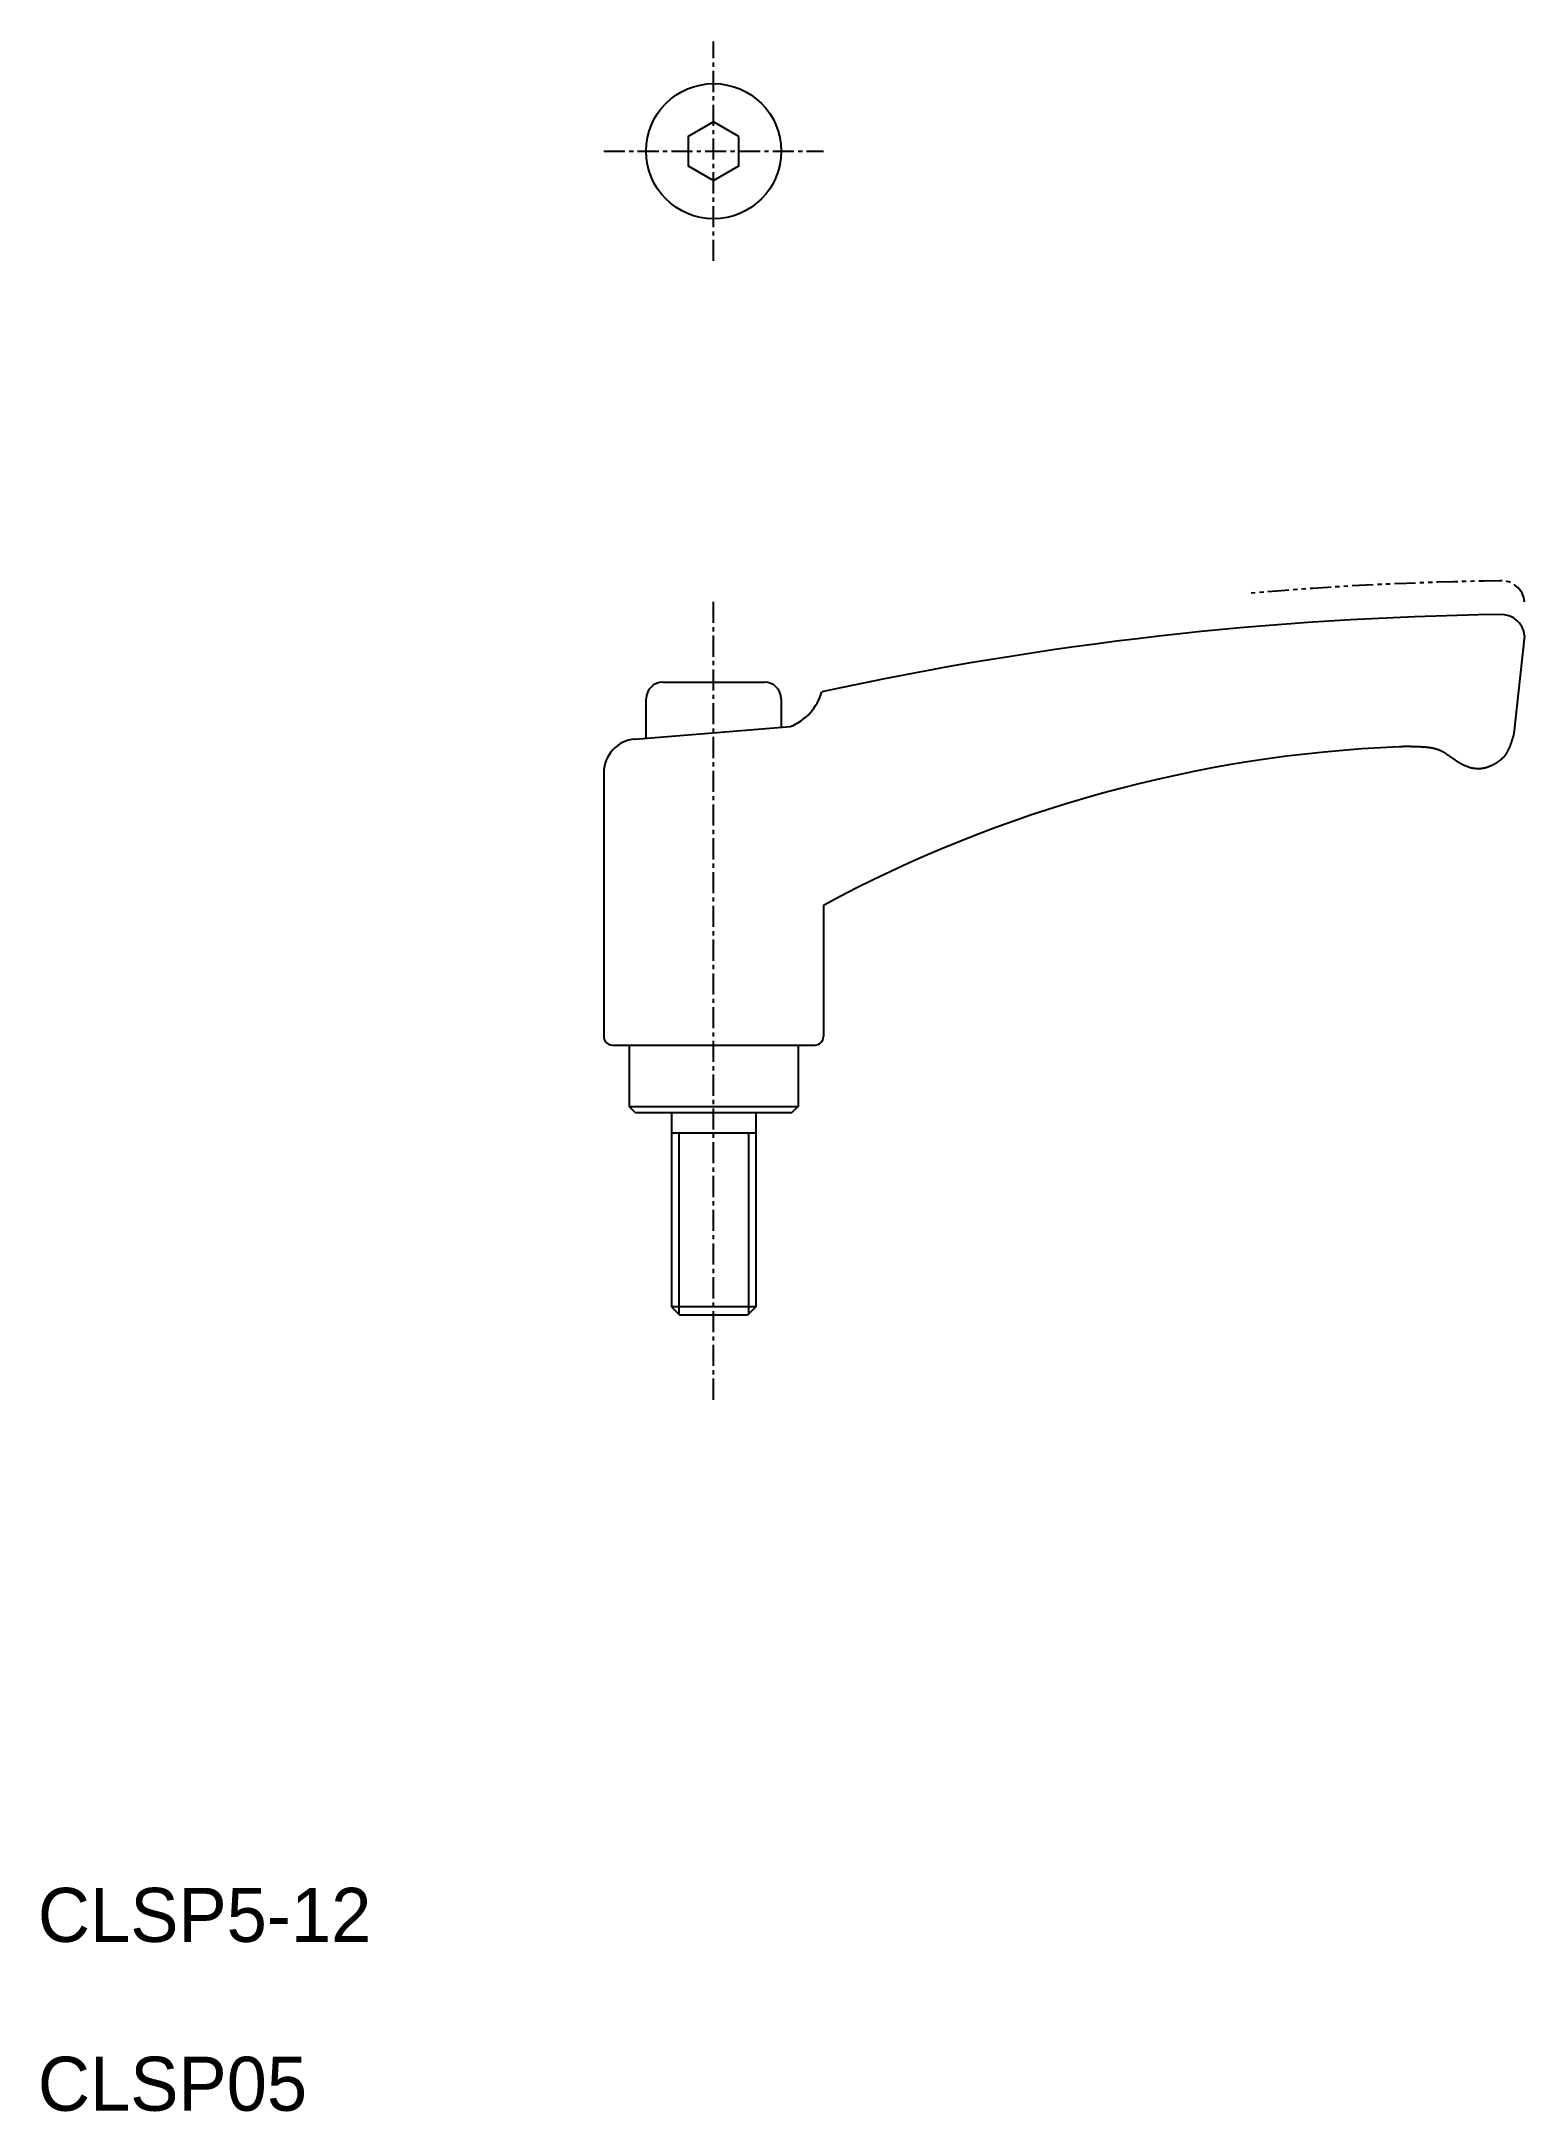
# Model space of a CAD drawing. Extents: x -2464 to -2376, y -1088 to -965.
import ezdxf

# ---------------------------------------------------------------- set-up
doc = ezdxf.new("R2010")
doc.units = 0
doc.linetypes.add('CENTER', pattern=[2, 1.25, -0.25, 0.25, -0.25])
doc.linetypes.add('PHANTOM', pattern=[2.5, 1.25, -0.25, 0.25, -0.25, 0.25, -0.25])
doc.layers.get('0').update_dxf_attribs({"linetype": 'CONTINUOUS'})
doc.layers.add('CENTER', color=1, linetype='CENTER')

msp = doc.modelspace()

# ---------------------------------------------------------------- linework, layer by layer
at = {"color": 7, "linetype": 'CONTINUOUS'}
for p, q in [((-2375.99, -1000.7), (-2376.62, -1006.48)), ((-2426.99, -1003.44), (-2420.99, -1003.44)), ((-2427.99, -1006.76), (-2427.99, -1004.44)), ((-2419.99, -1004.44), (-2419.99, -1006.12)), ((-2428.65, -1006.82), (-2419.45, -1006.08)), ((-2430.49, -1008.81), (-2430.49, -1024.44)), ((-2417.49, -1016.67), (-2417.49, -1024.44)), ((-2429.99, -1024.94), (-2417.99, -1024.94)), ((-2428.99, -1024.94), (-2428.99, -1028.57)), ((-2418.99, -1024.94), (-2418.99, -1028.57)), ((-2428.99, -1028.57), (-2418.99, -1028.57)), ((-2428.63, -1028.94), (-2428.99, -1028.57)), ((-2419.36, -1028.94), (-2418.99, -1028.57)), ((-2428.63, -1028.94), (-2419.36, -1028.94)), ((-2426.49, -1028.94), (-2426.49, -1040.44)), ((-2421.49, -1028.94), (-2421.49, -1040.44)), ((-2426.49, -1030.14), (-2421.49, -1030.14)), ((-2421.49, -1040.44), (-2426.49, -1040.44)), ((-2426.49, -1040.44), (-2425.99, -1040.94)), ((-2421.49, -1040.44), (-2421.99, -1040.94)), ((-2421.99, -1040.94), (-2425.99, -1040.94))]:
    msp.add_line(p, q, dxfattribs=at)
at = {"color": 3, "linetype": 'CONTINUOUS'}
for p, q in [((-2426.06, -1030.14), (-2426.06, -1040.87)), ((-2421.93, -1030.14), (-2421.93, -1040.87))]:
    msp.add_line(p, q, dxfattribs=at)
at = {"color": 7, "linetype": 'CONTINUOUS'}
msp.add_lwpolyline([(-2422.49, -971.13), (-2423.99, -970.27), (-2425.49, -971.13), (-2425.49, -972.87), (-2423.99, -973.73), (-2422.49, -972.87)], close=True, dxfattribs=at)
at = {"color": 7}
msp.add_polyline3d([(-2376.62, -1006.48, 0), (-2376.62, -1006.48, 0), (-2376.62, -1006.49, 0), (-2376.62, -1006.49, 0), (-2376.62, -1006.5, 0), (-2376.62, -1006.51, 0), (-2376.63, -1006.52, 0), (-2376.63, -1006.53, 0), (-2376.64, -1006.55, 0), (-2376.64, -1006.57, 0), (-2376.65, -1006.59, 0), (-2376.65, -1006.61, 0), (-2376.66, -1006.63, 0), (-2376.67, -1006.65, 0), (-2376.67, -1006.68, 0), (-2376.68, -1006.7, 0), (-2376.69, -1006.73, 0), (-2376.7, -1006.76, 0), (-2376.71, -1006.78, 0), (-2376.72, -1006.81, 0), (-2376.73, -1006.84, 0), (-2376.74, -1006.88, 0), (-2376.75, -1006.91, 0), (-2376.76, -1006.94, 0), (-2376.77, -1006.97, 0), (-2376.78, -1007, 0), (-2376.79, -1007.04, 0), (-2376.8, -1007.07, 0), (-2376.82, -1007.1, 0), (-2376.83, -1007.14, 0), (-2376.84, -1007.17, 0), (-2376.85, -1007.2, 0), (-2376.87, -1007.23, 0), (-2376.88, -1007.26, 0), (-2376.89, -1007.3, 0), (-2376.9, -1007.33, 0), (-2376.92, -1007.36, 0), (-2376.93, -1007.39, 0), (-2376.94, -1007.42, 0), (-2376.96, -1007.44, 0), (-2376.97, -1007.47, 0), (-2376.98, -1007.5, 0), (-2377, -1007.52, 0), (-2377.01, -1007.55, 0), (-2377.03, -1007.58, 0), (-2377.04, -1007.6, 0), (-2377.05, -1007.62, 0), (-2377.07, -1007.65, 0), (-2377.08, -1007.67, 0), (-2377.1, -1007.69, 0), (-2377.11, -1007.72, 0), (-2377.13, -1007.74, 0), (-2377.14, -1007.76, 0), (-2377.16, -1007.78, 0), (-2377.17, -1007.8, 0), (-2377.19, -1007.82, 0), (-2377.2, -1007.84, 0), (-2377.22, -1007.86, 0), (-2377.23, -1007.88, 0), (-2377.25, -1007.89, 0), (-2377.27, -1007.91, 0), (-2377.28, -1007.93, 0), (-2377.3, -1007.95, 0), (-2377.31, -1007.96, 0), (-2377.33, -1007.98, 0), (-2377.35, -1008, 0), (-2377.37, -1008.01, 0), (-2377.38, -1008.03, 0), (-2377.4, -1008.04, 0), (-2377.42, -1008.06, 0), (-2377.44, -1008.07, 0), (-2377.46, -1008.09, 0), (-2377.47, -1008.1, 0), (-2377.49, -1008.12, 0), (-2377.51, -1008.13, 0), (-2377.53, -1008.15, 0), (-2377.55, -1008.16, 0), (-2377.57, -1008.17, 0), (-2377.59, -1008.19, 0), (-2377.61, -1008.2, 0), (-2377.63, -1008.22, 0), (-2377.65, -1008.23, 0), (-2377.67, -1008.24, 0), (-2377.69, -1008.26, 0), (-2377.72, -1008.27, 0), (-2377.74, -1008.28, 0), (-2377.76, -1008.29, 0), (-2377.78, -1008.31, 0), (-2377.8, -1008.32, 0), (-2377.83, -1008.33, 0), (-2377.85, -1008.34, 0), (-2377.87, -1008.35, 0), (-2377.9, -1008.37, 0), (-2377.92, -1008.38, 0), (-2377.94, -1008.39, 0), (-2377.97, -1008.4, 0), (-2377.99, -1008.41, 0), (-2378.01, -1008.42, 0), (-2378.04, -1008.43, 0), (-2378.06, -1008.44, 0), (-2378.09, -1008.45, 0), (-2378.11, -1008.46, 0), (-2378.14, -1008.47, 0), (-2378.16, -1008.48, 0), (-2378.18, -1008.48, 0), (-2378.21, -1008.49, 0), (-2378.23, -1008.5, 0), (-2378.26, -1008.51, 0), (-2378.28, -1008.51, 0), (-2378.31, -1008.52, 0), (-2378.34, -1008.53, 0), (-2378.36, -1008.53, 0), (-2378.39, -1008.54, 0), (-2378.41, -1008.54, 0), (-2378.44, -1008.55, 0), (-2378.46, -1008.55, 0), (-2378.49, -1008.56, 0), (-2378.52, -1008.56, 0), (-2378.54, -1008.56, 0), (-2378.57, -1008.56, 0), (-2378.59, -1008.57, 0), (-2378.62, -1008.57, 0), (-2378.64, -1008.57, 0), (-2378.67, -1008.57, 0), (-2378.7, -1008.57, 0), (-2378.72, -1008.57, 0), (-2378.75, -1008.57, 0), (-2378.77, -1008.57, 0), (-2378.8, -1008.57, 0), (-2378.83, -1008.57, 0), (-2378.85, -1008.57, 0), (-2378.88, -1008.57, 0), (-2378.9, -1008.56, 0), (-2378.93, -1008.56, 0), (-2378.95, -1008.56, 0), (-2378.98, -1008.56, 0), (-2379.01, -1008.55, 0), (-2379.03, -1008.55, 0), (-2379.06, -1008.54, 0), (-2379.08, -1008.54, 0), (-2379.11, -1008.53, 0), (-2379.13, -1008.53, 0), (-2379.16, -1008.52, 0), (-2379.18, -1008.52, 0), (-2379.21, -1008.51, 0), (-2379.23, -1008.5, 0), (-2379.26, -1008.5, 0), (-2379.28, -1008.49, 0), (-2379.31, -1008.48, 0), (-2379.33, -1008.47, 0), (-2379.36, -1008.47, 0), (-2379.38, -1008.46, 0), (-2379.41, -1008.45, 0), (-2379.43, -1008.44, 0), (-2379.46, -1008.43, 0), (-2379.48, -1008.42, 0), (-2379.5, -1008.41, 0), (-2379.53, -1008.4, 0), (-2379.55, -1008.39, 0), (-2379.57, -1008.38, 0), (-2379.6, -1008.37, 0), (-2379.62, -1008.36, 0), (-2379.64, -1008.34, 0), (-2379.67, -1008.33, 0), (-2379.69, -1008.32, 0), (-2379.71, -1008.31, 0), (-2379.73, -1008.3, 0), (-2379.76, -1008.28, 0), (-2379.78, -1008.27, 0), (-2379.8, -1008.26, 0), (-2379.82, -1008.24, 0), (-2379.85, -1008.23, 0), (-2379.87, -1008.22, 0), (-2379.89, -1008.2, 0), (-2379.91, -1008.19, 0), (-2379.93, -1008.18, 0), (-2379.96, -1008.16, 0), (-2379.98, -1008.15, 0), (-2380, -1008.13, 0), (-2380.02, -1008.12, 0), (-2380.04, -1008.1, 0), (-2380.06, -1008.09, 0), (-2380.08, -1008.07, 0), (-2380.11, -1008.06, 0), (-2380.13, -1008.05, 0), (-2380.15, -1008.03, 0), (-2380.17, -1008.02, 0), (-2380.19, -1008, 0), (-2380.21, -1007.99, 0), (-2380.23, -1007.97, 0), (-2380.25, -1007.96, 0), (-2380.27, -1007.94, 0), (-2380.3, -1007.93, 0), (-2380.32, -1007.91, 0), (-2380.34, -1007.9, 0), (-2380.36, -1007.88, 0), (-2380.38, -1007.87, 0), (-2380.4, -1007.85, 0), (-2380.42, -1007.84, 0), (-2380.44, -1007.82, 0), (-2380.46, -1007.81, 0), (-2380.49, -1007.79, 0), (-2380.51, -1007.78, 0), (-2380.53, -1007.76, 0), (-2380.55, -1007.75, 0), (-2380.57, -1007.74, 0), (-2380.59, -1007.72, 0), (-2380.61, -1007.71, 0), (-2380.64, -1007.69, 0), (-2380.66, -1007.68, 0), (-2380.68, -1007.67, 0), (-2380.7, -1007.65, 0), (-2380.72, -1007.64, 0), (-2380.74, -1007.63, 0), (-2380.77, -1007.61, 0), (-2380.79, -1007.6, 0), (-2380.81, -1007.59, 0), (-2380.83, -1007.58, 0), (-2380.85, -1007.57, 0), (-2380.88, -1007.55, 0), (-2380.9, -1007.54, 0), (-2380.92, -1007.53, 0), (-2380.94, -1007.52, 0), (-2380.97, -1007.51, 0), (-2380.99, -1007.5, 0), (-2381.01, -1007.49, 0), (-2381.04, -1007.48, 0), (-2381.06, -1007.47, 0), (-2381.08, -1007.46, 0), (-2381.11, -1007.45, 0), (-2381.13, -1007.44, 0), (-2381.15, -1007.44, 0), (-2381.18, -1007.43, 0), (-2381.2, -1007.42, 0), (-2381.22, -1007.41, 0), (-2381.25, -1007.41, 0), (-2381.27, -1007.4, 0), (-2381.3, -1007.39, 0), (-2381.32, -1007.39, 0), (-2381.35, -1007.38, 0), (-2381.37, -1007.37, 0), (-2381.4, -1007.37, 0), (-2381.42, -1007.36, 0), (-2381.45, -1007.36, 0), (-2381.47, -1007.35, 0), (-2381.5, -1007.35, 0), (-2381.52, -1007.34, 0), (-2381.55, -1007.34, 0), (-2381.57, -1007.34, 0), (-2381.6, -1007.33, 0), (-2381.62, -1007.33, 0), (-2381.65, -1007.33, 0), (-2381.67, -1007.32, 0), (-2381.7, -1007.32, 0), (-2381.73, -1007.32, 0), (-2381.75, -1007.31, 0), (-2381.78, -1007.31, 0), (-2381.8, -1007.31, 0), (-2381.83, -1007.31, 0), (-2381.85, -1007.3, 0), (-2381.88, -1007.3, 0), (-2381.91, -1007.3, 0), (-2381.93, -1007.3, 0), (-2381.96, -1007.29, 0), (-2381.98, -1007.29, 0), (-2382.01, -1007.29, 0), (-2382.04, -1007.29, 0), (-2382.06, -1007.29, 0), (-2382.09, -1007.29, 0), (-2382.11, -1007.29, 0), (-2382.14, -1007.28, 0), (-2382.17, -1007.28, 0), (-2382.19, -1007.28, 0), (-2382.22, -1007.28, 0), (-2382.24, -1007.28, 0), (-2382.27, -1007.28, 0), (-2382.3, -1007.28, 0), (-2382.32, -1007.28, 0), (-2382.35, -1007.28, 0), (-2382.37, -1007.27, 0), (-2382.4, -1007.27, 0), (-2382.42, -1007.27, 0), (-2382.45, -1007.27, 0), (-2382.48, -1007.27, 0), (-2382.5, -1007.27, 0), (-2382.53, -1007.27, 0), (-2382.55, -1007.27, 0), (-2382.58, -1007.27, 0), (-2382.6, -1007.27, 0), (-2382.63, -1007.27, 0), (-2382.66, -1007.27, 0), (-2382.68, -1007.27, 0), (-2382.71, -1007.26, 0), (-2382.73, -1007.26, 0), (-2382.76, -1007.26, 0), (-2382.78, -1007.26, 0), (-2382.81, -1007.26, 0), (-2382.83, -1007.26, 0), (-2382.86, -1007.26, 0), (-2382.88, -1007.26, 0), (-2382.91, -1007.26, 0), (-2382.94, -1007.26, 0), (-2382.96, -1007.26, 0), (-2382.99, -1007.26, 0), (-2383.01, -1007.26, 0), (-2383.04, -1007.26, 0), (-2383.06, -1007.26, 0), (-2383.09, -1007.26, 0), (-2383.11, -1007.26, 0), (-2383.14, -1007.26, 0), (-2383.16, -1007.26, 0), (-2383.19, -1007.27, 0), (-2383.22, -1007.27, 0), (-2383.24, -1007.27, 0), (-2383.27, -1007.27, 0), (-2383.29, -1007.27, 0), (-2383.32, -1007.27, 0), (-2383.34, -1007.27, 0), (-2383.37, -1007.27, 0), (-2383.39, -1007.27, 0)], dxfattribs=at)
at = {"color": 7, "linetype": 'CONTINUOUS'}
msp.add_circle((-2423.99, -972), 4, dxfattribs=at)
at = {"color": 3, "linetype": 'PHANTOM'}
for centre, radius, start, end in [((-2374.86, -1198.7), 201.27, 90.7381, 94.9523), ((-2377.36, -998.81), 1.37, 4.7437, 93.7297)]:
    msp.add_arc(centre, radius, start, end, dxfattribs=at)
at = {"color": 7, "linetype": 'CONTINUOUS'}
for centre, radius, start, end in [((-2374.86, -1200.7), 201.27, 90.7381, 102.2592), ((-2377.36, -1000.81), 1.37, 4.7437, 93.7297), ((-2426.99, -1004.44), 1, 90, 180), ((-2420.99, -1004.44), 1, 0, 90), ((-2420.59, -1003.18), 3.11, 291.467, 344.4521), ((-2428.49, -1008.81), 2, 94.5943, 180), ((-2380.18, -1085.52), 78.31, 92.3547, 118.4587), ((-2429.99, -1024.44), 0.5, 180, 270), ((-2417.99, -1024.44), 0.5, 270, 0)]:
    msp.add_arc(centre, radius, start, end, dxfattribs=at)
at = {"layer": 'CENTER', "color": 1, "linetype": 'CENTER'}
for p, q in [((-2423.99, -978.5), (-2423.99, -965.5)), ((-2430.49, -972), (-2417.49, -972)), ((-2423.99, -1045.94), (-2423.99, -998.44))]:
    msp.add_line(p, q, dxfattribs=at)

# ---------------------------------------------------------------- texts
at = {"color": 7, "linetype": 'CONTINUOUS'}
for s, p in [('CLSP5-12', (-2463.99, -1078.05)), ('CLSP05', (-2463.99, -1088.05))]:
    msp.add_text(s, height=3.2, dxfattribs=at).set_placement(p)

doc.saveas('drawing.dxf')
